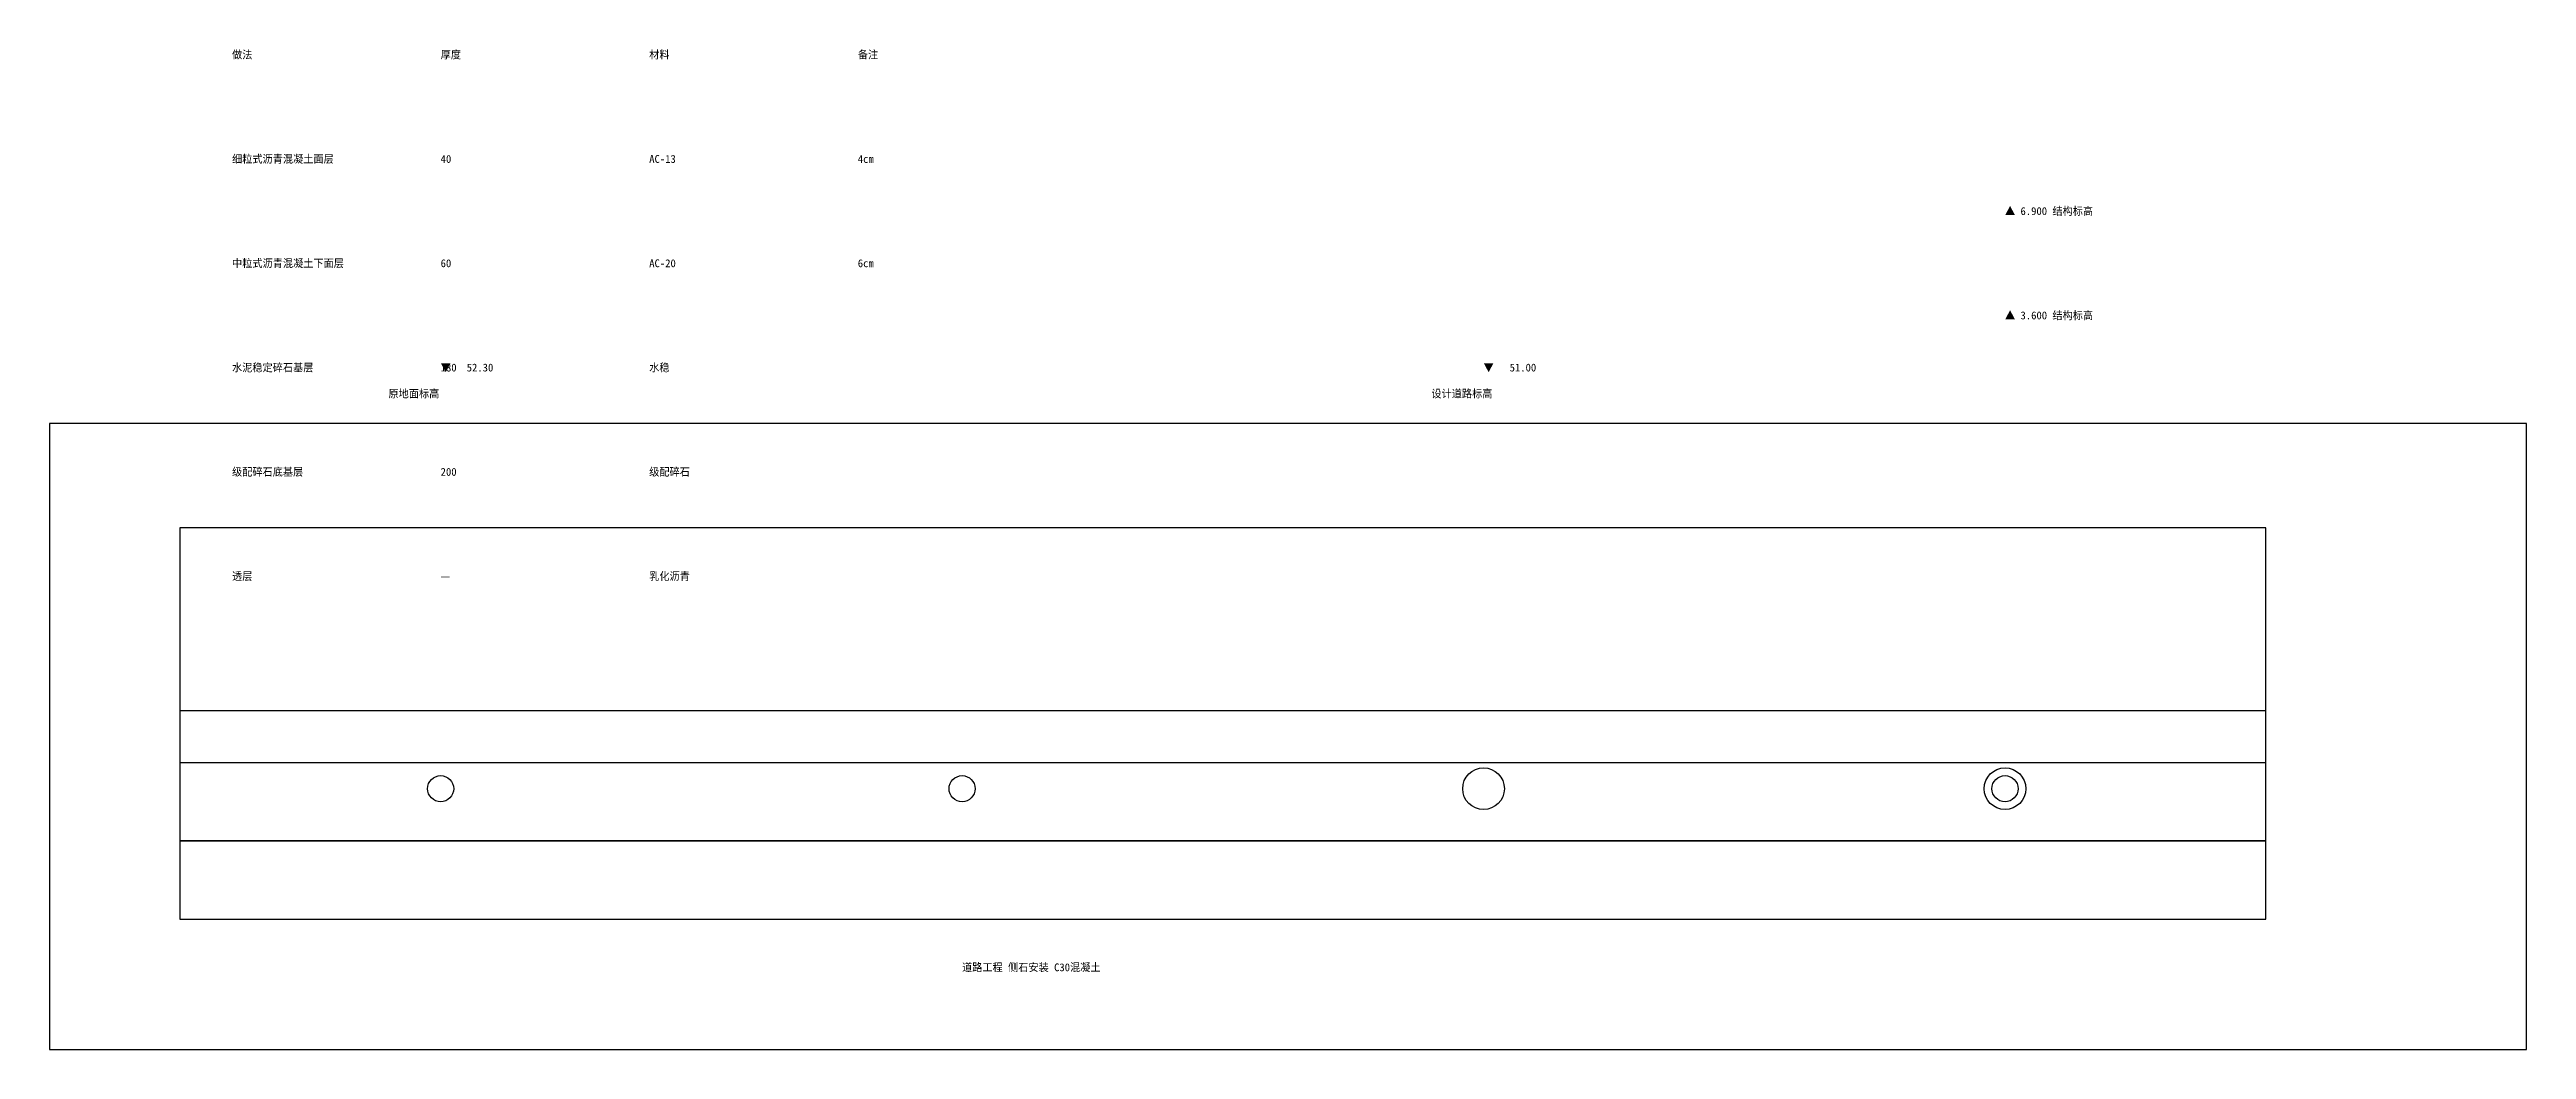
# Model space of a CAD drawing. Header units: millimetres. Extents: x -5000 to 90000, y -8000 to 30346.
import ezdxf

# ---------------------------------------------------------------- set-up
doc = ezdxf.new("R2010")
doc.units = ezdxf.units.MM

# ---------------------------------------------------------------- blocks, each defined once
blk = doc.blocks.new('阀门')
blk.add_circle((0, 0), 500)
blk.add_attdef('DN', (0, -800), '', height=2.5)
blk = doc.blocks.new('*U1')
blk.add_blockref('阀门', (0, 0)).add_auto_attribs({'DN': 'DN100'})
blk = doc.blocks.new('*U2')
blk.add_blockref('阀门', (0, 0)).add_auto_attribs({'DN': 'DN150'})
blk = doc.blocks.new('检查井')
blk.add_circle((0, 0), 800)
blk.add_attdef('井深', (0, -1200), '', height=2.5)
blk = doc.blocks.new('*U3')
blk.add_blockref('检查井', (0, 0)).add_auto_attribs({'井深': '3.0m'})
blk = doc.blocks.new('阀门井')
for name in ['检查井', '阀门']:
    blk.add_blockref(name, (0, 0))
blk = doc.blocks.new('*U4')
blk.add_blockref('阀门井', (0, 0))

msp = doc.modelspace()

# ---------------------------------------------------------------- linework, layer by layer
at = {"layer": '人行道'}
msp.add_lwpolyline([(0, -3000), (80000, -3000), (80000, 0), (0, 0)], close=True, dxfattribs=at)
at = {"layer": '图框'}
msp.add_lwpolyline([(-5000, -8000), (90000, -8000), (90000, 16000), (-5000, 16000)], close=True, dxfattribs=at)
at = {"layer": '污水管道DN300'}
msp.add_line((0, 5000), (80000, 5000), dxfattribs=at)
at = {"layer": '给水管道DN200'}
msp.add_line((0, 3000), (80000, 3000), dxfattribs=at)
at = {"layer": '道路面层'}
msp.add_lwpolyline([(0, 0), (80000, 0), (80000, 12000), (0, 12000)], close=True, dxfattribs=at)

# ---------------------------------------------------------------- block references
for name, p in [('*U1', (10000, 2000)), ('*U2', (30000, 2000)), ('*U3', (50000, 2000)), ('*U4', (70000, 2000))]:
    msp.add_blockref(name, p)

# ---------------------------------------------------------------- texts
for s, p in [('做法', (2000, 30000)), ('厚度', (10000, 30000)), ('材料', (18000, 30000)), ('备注', (26000, 30000)), ('细粒式沥青混凝土面层', (2000, 26000)), ('40', (10000, 26000)), ('AC-13', (18000, 26000)), ('4cm', (26000, 26000)), ('▲ 6.900 结构标高', (70000, 24000)), ('中粒式沥青混凝土下面层', (2000, 22000)), ('60', (10000, 22000)), ('AC-20', (18000, 22000)), ('6cm', (26000, 22000)), ('▲ 3.600 结构标高', (70000, 20000)), ('水泥稳定碎石基层', (2000, 18000)), ('▼', (10000, 18000)), ('180', (10000, 18000)), ('52.30', (11000, 18000)), ('水稳', (18000, 18000)), ('▼', (50000, 18000)), ('51.00', (51000, 18000)), ('原地面标高', (8000, 17000)), ('设计道路标高', (48000, 17000)), ('级配碎石底基层', (2000, 14000)), ('200', (10000, 14000)), ('级配碎石', (18000, 14000)), ('透层', (2000, 10000)), ('—', (10000, 10000)), ('乳化沥青', (18000, 10000)), ('道路工程 侧石安装 C30混凝土', (30000, -5000))]:
    msp.add_text(s, height=300).set_placement(p)

doc.saveas('drawing.dxf')
